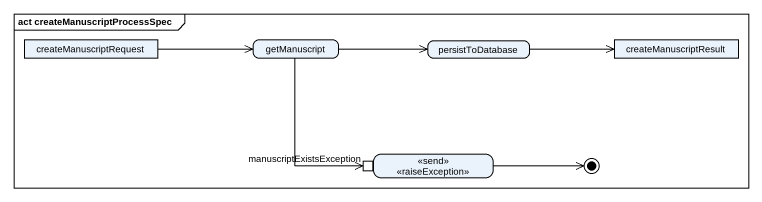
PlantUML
@startuml
mainframe act createManuscriptProcessSpec
hide empty description
state createManuscriptRequest <<object>>
state getManuscript
state persistToDatabase
state createManuscriptResult <<object>>
state "<<raiseException>>" as raiseException <<send>> {
  state manuscriptExistsException <<inputPin>>
}
createManuscriptRequest -right-> getManuscript
getManuscript -right-> persistToDatabase
getManuscript --> manuscriptExistsException
persistToDatabase -right-> createManuscriptResult
raiseException -right-> [*]
@enduml
